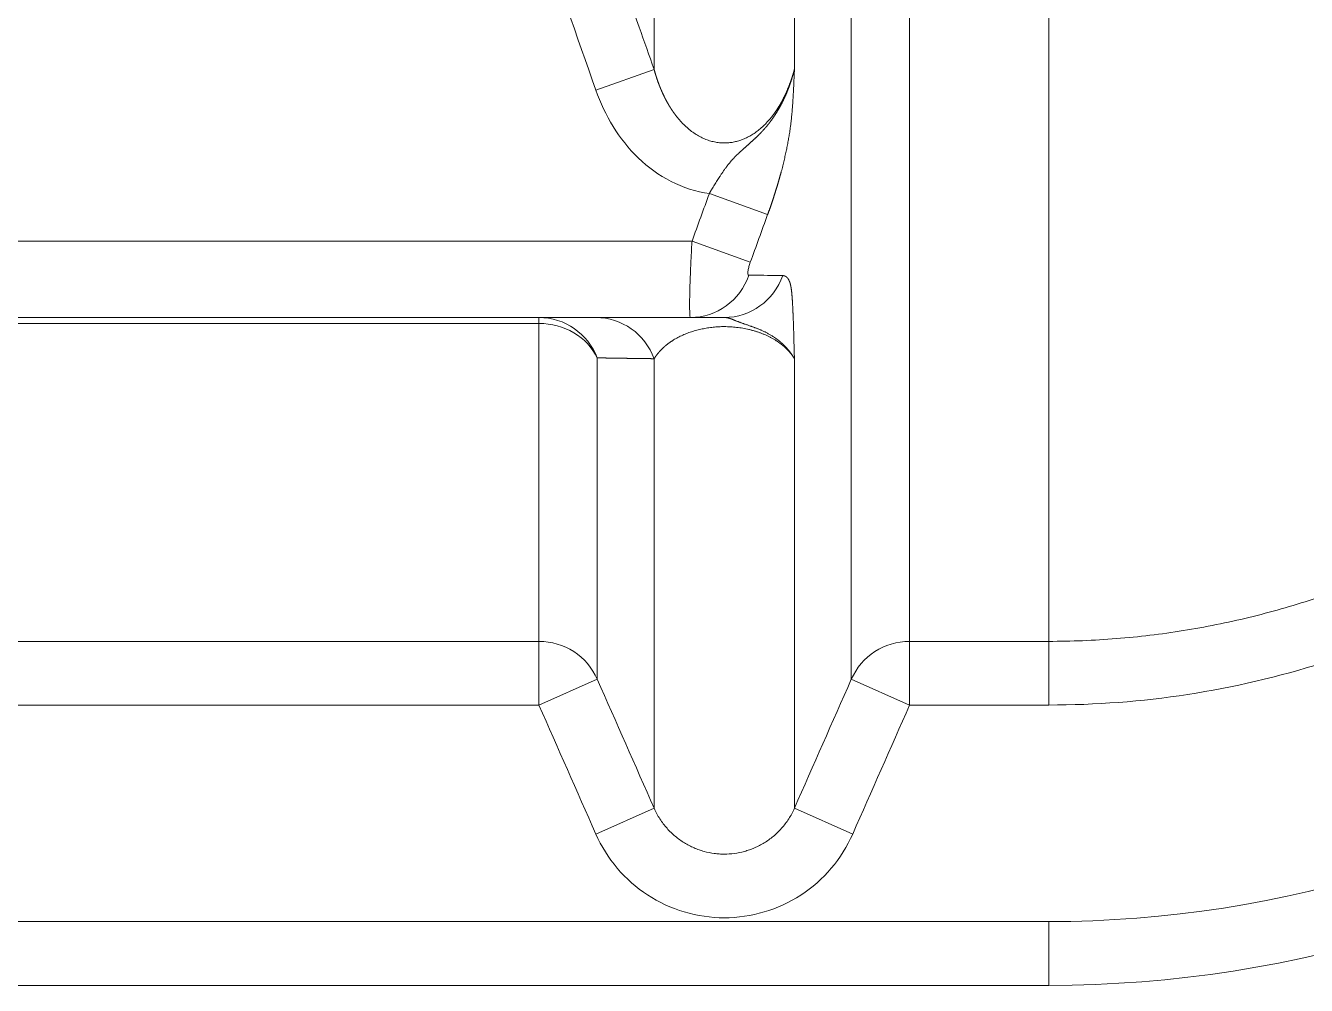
# Model space of a CAD drawing. Header units: millimetres. Extents: x 4664 to 8864, y -38 to 2932.
# Drawn here: x 7982.25 to 8008.49, y 2135.55 to 2155.21 of the extents above; entities that cross this region are included whole.
import ezdxf

# ---------------------------------------------------------------- set-up
doc = ezdxf.new("R2010")
doc.units = ezdxf.units.MM

msp = doc.modelspace()

# ---------------------------------------------------------------- linework, layer by layer
at = {"lineweight": 5}
for p, q in [((7995.13, 2209.713), (7995.13, 2154.304)), ((7998.004, 2206.399), (7998.004, 2154.304)), ((8000.363, 2141.289), (8000.363, 2203.483)), ((8003.213, 2141.289), (8003.213, 2203.483)), ((7999.169, 2141.816), (7999.169, 2202.585)), ((7993.936, 2153.884), (7995.13, 2154.304)), ((7996.261, 2151.767), (7997.455, 2151.333)), ((7995.906, 2150.793), (7848.039, 2150.793)), ((7995.906, 2150.793), (7997.1, 2150.357)), ((7848.07, 2149.226), (7995.875, 2149.226)), ((7992.771, 2149.106), (7981.715, 2149.106)), ((7992.771, 2141.289), (7992.771, 2149.226)), ((7993.965, 2148.399), (7993.965, 2141.816)), ((7995.13, 2148.383), (7995.13, 2139.174)), ((7998.004, 2148.383), (7998.004, 2139.174)), ((7981.715, 2142.593), (7992.771, 2142.593)), ((8000.363, 2142.593), (8003.213, 2142.593)), ((7992.771, 2141.289), (7993.965, 2141.816)), ((8000.363, 2141.289), (7999.169, 2141.816)), ((7992.771, 2141.289), (7981.715, 2141.289)), ((8003.213, 2141.289), (8000.363, 2141.289)), ((7993.936, 2138.647), (7995.13, 2139.174)), ((7999.198, 2138.647), (7998.004, 2139.174)), ((7840.732, 2136.852), (8003.213, 2136.852)), ((8003.213, 2136.852), (8003.213, 2135.546)), ((8003.213, 2135.546), (7840.732, 2135.546))]:
    msp.add_line(p, q, dxfattribs=at)
for radius in [23.071, 24.377]:
    msp.add_arc((8003.213, 2159.924), radius, 270, 339.9684, dxfattribs=at)
for centre, major_axis, ratio, start_param, end_param in [((7995.875, 2150.532), (0, -1.306), 0.971, 0, 1.228846), ((7996.569, 2150.532), (0, -1.306), 0.973612, 0, 1.221386), ((7992.771, 2147.92), (0, 1.306), 0.98331, 5.087935, 6.283185), ((7992.771, 2147.92), (-1.306, 0), 0.907984, 3.557424, 4.712389), ((7993.936, 2147.92), (0, 1.306), 0.978111, 5.074213, 6.283185), ((7992.771, 2141.289), (-1.306, 0), 0.998861, 3.557424, 4.712389), ((8000.363, 2141.289), (-1.306, 0), 0.998861, 4.712389, 5.867354)]:
    msp.add_ellipse(centre, major_axis=major_axis, ratio=ratio, start_param=start_param, end_param=end_param, dxfattribs=at)
for points, knots in [([(7993.965, 2157.639), (7994.25, 2156.816), (7994.536, 2155.994), (7994.926, 2154.883), (7995.028, 2154.594), (7995.13, 2154.304)], [0, 0, 0, 0, 0.739335, 0.739335, 1, 1, 1, 1]), ([(7995.13, 2154.304), (7995.131, 2154.301), (7995.133, 2154.296), (7995.135, 2154.287), (7995.138, 2154.279), (7995.14, 2154.27), (7995.142, 2154.262), (7995.145, 2154.253), (7995.147, 2154.245), (7995.15, 2154.236), (7995.152, 2154.228), (7995.155, 2154.22), (7995.157, 2154.211), (7995.16, 2154.203), (7995.162, 2154.195), (7995.165, 2154.186), (7995.167, 2154.178), (7995.17, 2154.17), (7995.172, 2154.162), (7995.175, 2154.154), (7995.178, 2154.146), (7995.18, 2154.137), (7995.183, 2154.129), (7995.186, 2154.121), (7995.188, 2154.113), (7995.191, 2154.105), (7995.194, 2154.097), (7995.197, 2154.089), (7995.199, 2154.081), (7995.202, 2154.073), (7995.205, 2154.066), (7995.208, 2154.058), (7995.21, 2154.05), (7995.213, 2154.042), (7995.216, 2154.034), (7995.219, 2154.027), (7995.222, 2154.019), (7995.225, 2154.011), (7995.228, 2154.003), (7995.231, 2153.996), (7995.233, 2153.988), (7995.236, 2153.981), (7995.239, 2153.973), (7995.242, 2153.965), (7995.245, 2153.958), (7995.248, 2153.95), (7995.251, 2153.943), (7995.254, 2153.936), (7995.257, 2153.928), (7995.26, 2153.921), (7995.263, 2153.913), (7995.266, 2153.906), (7995.27, 2153.899), (7995.273, 2153.891), (7995.276, 2153.884), (7995.279, 2153.877), (7995.282, 2153.87), (7995.285, 2153.862), (7995.288, 2153.855), (7995.291, 2153.848), (7995.295, 2153.841), (7995.298, 2153.834), (7995.301, 2153.827), (7995.304, 2153.82), (7995.307, 2153.813), (7995.311, 2153.806), (7995.314, 2153.799), (7995.317, 2153.792), (7995.32, 2153.785), (7995.324, 2153.778), (7995.327, 2153.771), (7995.33, 2153.765), (7995.334, 2153.758), (7995.337, 2153.751), (7995.34, 2153.744), (7995.344, 2153.738), (7995.347, 2153.731), (7995.35, 2153.724), (7995.354, 2153.718), (7995.357, 2153.711), (7995.36, 2153.704), (7995.364, 2153.698), (7995.367, 2153.691), (7995.371, 2153.685), (7995.374, 2153.678), (7995.378, 2153.672), (7995.381, 2153.665), (7995.385, 2153.659), (7995.388, 2153.653), (7995.391, 2153.646), (7995.395, 2153.64), (7995.398, 2153.634), (7995.402, 2153.627), (7995.406, 2153.621), (7995.409, 2153.615), (7995.413, 2153.609), (7995.416, 2153.603), (7995.42, 2153.596), (7995.423, 2153.59), (7995.427, 2153.584), (7995.43, 2153.578), (7995.434, 2153.572), (7995.438, 2153.566), (7995.441, 2153.56), (7995.445, 2153.554), (7995.448, 2153.548), (7995.452, 2153.542), (7995.456, 2153.536), (7995.459, 2153.531), (7995.463, 2153.525), (7995.467, 2153.519), (7995.47, 2153.513), (7995.474, 2153.507), (7995.478, 2153.502), (7995.481, 2153.496), (7995.485, 2153.49), (7995.489, 2153.485), (7995.493, 2153.479), (7995.496, 2153.474), (7995.5, 2153.468), (7995.504, 2153.462), (7995.507, 2153.457), (7995.511, 2153.451), (7995.515, 2153.446), (7995.519, 2153.441), (7995.522, 2153.435), (7995.526, 2153.43), (7995.53, 2153.424), (7995.534, 2153.419), (7995.538, 2153.414), (7995.541, 2153.409), (7995.545, 2153.403), (7995.549, 2153.398), (7995.553, 2153.393), (7995.557, 2153.388), (7995.561, 2153.383), (7995.564, 2153.377), (7995.568, 2153.372), (7995.572, 2153.367), (7995.576, 2153.362), (7995.58, 2153.357), (7995.584, 2153.352), (7995.588, 2153.347), (7995.591, 2153.342), (7995.595, 2153.338), (7995.599, 2153.333), (7995.603, 2153.328), (7995.633, 2153.291), (7995.69, 2153.225), (7995.78, 2153.136), (7995.872, 2153.057), (7995.967, 2152.989), (7996.064, 2152.931), (7996.163, 2152.884), (7996.264, 2152.847), (7996.364, 2152.821), (7996.466, 2152.805), (7996.564, 2152.8), (7996.659, 2152.804), (7996.751, 2152.817), (7996.842, 2152.839), (7996.933, 2152.869), (7997.023, 2152.908), (7997.112, 2152.956), (7997.2, 2153.012), (7997.285, 2153.076), (7997.369, 2153.15), (7997.45, 2153.231), (7997.503, 2153.293), (7997.533, 2153.33), (7997.541, 2153.34), (7997.548, 2153.35), (7997.556, 2153.359), (7997.563, 2153.369), (7997.571, 2153.379), (7997.578, 2153.389), (7997.586, 2153.399), (7997.593, 2153.409), (7997.601, 2153.42), (7997.608, 2153.43), (7997.615, 2153.441), (7997.623, 2153.451), (7997.63, 2153.462), (7997.637, 2153.473), (7997.645, 2153.484), (7997.652, 2153.495), (7997.659, 2153.506), (7997.666, 2153.517), (7997.673, 2153.528), (7997.68, 2153.54), (7997.687, 2153.551), (7997.695, 2153.563), (7997.702, 2153.575), (7997.709, 2153.587), (7997.716, 2153.599), (7997.722, 2153.611), (7997.729, 2153.623), (7997.736, 2153.635), (7997.743, 2153.647), (7997.75, 2153.66), (7997.757, 2153.672), (7997.763, 2153.685), (7997.77, 2153.698), (7997.777, 2153.71), (7997.783, 2153.723), (7997.79, 2153.736), (7997.796, 2153.749), (7997.803, 2153.763), (7997.809, 2153.776), (7997.816, 2153.789), (7997.822, 2153.803), (7997.828, 2153.817), (7997.835, 2153.83), (7997.841, 2153.844), (7997.847, 2153.858), (7997.853, 2153.872), (7997.859, 2153.886), (7997.865, 2153.9), (7997.871, 2153.915), (7997.877, 2153.929), (7997.883, 2153.944), (7997.889, 2153.958), (7997.895, 2153.973), (7997.9, 2153.988), (7997.906, 2154.003), (7997.912, 2154.018), (7997.917, 2154.033), (7997.923, 2154.048), (7997.928, 2154.063), (7997.934, 2154.079), (7997.939, 2154.094), (7997.944, 2154.11), (7997.95, 2154.125), (7997.955, 2154.141), (7997.96, 2154.157), (7997.965, 2154.173), (7997.97, 2154.189), (7997.975, 2154.205), (7997.98, 2154.222), (7997.985, 2154.238), (7997.99, 2154.254), (7997.994, 2154.271), (7997.999, 2154.288), (7998.002, 2154.299), (7998.004, 2154.304)], [0, 0, 0, 0, 0.002031, 0.004058, 0.006081, 0.008099, 0.010112, 0.012121, 0.014125, 0.016125, 0.01812, 0.02011, 0.022096, 0.024078, 0.026055, 0.028027, 0.029995, 0.031959, 0.033918, 0.035872, 0.037822, 0.039767, 0.041708, 0.043644, 0.045576, 0.047503, 0.049426, 0.051344, 0.053258, 0.055167, 0.057072, 0.058972, 0.060868, 0.062759, 0.064645, 0.066528, 0.068405, 0.070278, 0.072147, 0.074011, 0.075871, 0.077726, 0.079577, 0.081423, 0.083265, 0.085102, 0.086935, 0.088763, 0.090587, 0.092406, 0.094221, 0.096032, 0.097838, 0.099639, 0.101436, 0.103229, 0.105017, 0.106801, 0.10858, 0.110355, 0.112125, 0.113891, 0.115653, 0.11741, 0.119162, 0.12091, 0.122654, 0.124393, 0.126128, 0.127859, 0.129585, 0.131306, 0.133023, 0.134736, 0.136444, 0.138148, 0.139848, 0.141543, 0.143234, 0.14492, 0.146602, 0.14828, 0.149953, 0.151622, 0.153286, 0.154946, 0.156602, 0.158253, 0.1599, 0.161543, 0.163181, 0.164815, 0.166444, 0.168069, 0.16969, 0.171306, 0.172919, 0.174526, 0.17613, 0.177729, 0.179324, 0.180914, 0.1825, 0.184082, 0.18566, 0.187233, 0.188802, 0.190366, 0.191927, 0.193483, 0.195035, 0.196582, 0.198125, 0.199664, 0.201199, 0.202729, 0.204255, 0.205777, 0.207295, 0.208808, 0.210317, 0.211822, 0.213323, 0.214819, 0.216311, 0.217799, 0.219283, 0.220763, 0.222238, 0.223709, 0.225176, 0.226639, 0.228097, 0.229552, 0.231002, 0.232448, 0.23389, 0.235328, 0.236761, 0.238191, 0.239616, 0.241037, 0.242454, 0.243867, 0.245276, 0.246681, 0.248081, 0.249478, 0.27888, 0.307059, 0.334092, 0.360063, 0.385072, 0.409228, 0.432657, 0.455495, 0.477889, 0.499996, 0.520039, 0.540307, 0.560919, 0.581985, 0.603612, 0.625896, 0.648924, 0.672776, 0.697522, 0.723225, 0.74994, 0.752666, 0.755408, 0.758166, 0.760939, 0.763728, 0.766533, 0.769354, 0.772191, 0.775043, 0.777912, 0.780797, 0.783698, 0.786614, 0.789547, 0.792496, 0.795462, 0.798443, 0.801441, 0.804455, 0.807486, 0.810532, 0.813596, 0.816675, 0.819771, 0.822884, 0.826013, 0.829158, 0.83232, 0.835499, 0.838694, 0.841906, 0.845135, 0.84838, 0.851642, 0.854921, 0.858216, 0.861528, 0.864857, 0.868203, 0.871566, 0.874945, 0.878342, 0.881755, 0.885185, 0.888633, 0.892097, 0.895578, 0.899076, 0.902591, 0.906123, 0.909672, 0.913238, 0.916822, 0.920422, 0.924039, 0.927674, 0.931326, 0.934994, 0.93868, 0.942384, 0.946104, 0.949842, 0.953596, 0.957368, 0.961158, 0.964964, 0.968788, 0.972629, 0.976487, 0.980363, 0.984255, 0.988166, 0.992093, 0.996038, 1, 1, 1, 1]), ([(7996.261, 2151.768), (7996.261, 2151.768), (7996.261, 2151.768), (7996.261, 2151.768), (7996.261, 2151.768), (7996.261, 2151.768), (7996.261, 2151.769), (7996.262, 2151.769), (7996.262, 2151.769), (7996.262, 2151.77), (7996.262, 2151.77), (7996.263, 2151.771), (7996.263, 2151.771), (7996.264, 2151.772), (7996.264, 2151.773), (7996.265, 2151.774), (7996.265, 2151.775), (7996.266, 2151.775), (7996.266, 2151.776), (7996.267, 2151.777), (7996.268, 2151.779), (7996.268, 2151.78), (7996.269, 2151.781), (7996.27, 2151.782), (7996.271, 2151.784), (7996.271, 2151.785), (7996.272, 2151.786), (7996.273, 2151.788), (7996.275, 2151.791), (7996.279, 2151.797), (7996.283, 2151.804), (7996.291, 2151.816), (7996.301, 2151.833), (7996.319, 2151.863), (7996.341, 2151.899), (7996.368, 2151.943), (7996.394, 2151.987), (7996.421, 2152.03), (7996.448, 2152.072), (7996.47, 2152.107), (7996.489, 2152.136), (7996.505, 2152.16), (7996.52, 2152.183), (7996.536, 2152.205), (7996.551, 2152.228), (7996.566, 2152.249), (7996.581, 2152.27), (7996.596, 2152.291), (7996.611, 2152.311), (7996.626, 2152.331), (7996.641, 2152.351), (7996.656, 2152.369), (7996.671, 2152.388), (7996.686, 2152.406), (7996.698, 2152.421), (7996.708, 2152.433), (7996.716, 2152.441), (7996.723, 2152.45), (7996.731, 2152.459), (7996.739, 2152.467), (7996.746, 2152.476), (7996.754, 2152.484), (7996.762, 2152.492), (7996.77, 2152.501), (7996.778, 2152.509), (7996.786, 2152.517), (7996.794, 2152.526), (7996.802, 2152.534), (7996.811, 2152.542), (7996.819, 2152.55), (7996.827, 2152.558), (7996.836, 2152.566), (7996.844, 2152.574), (7996.853, 2152.583), (7996.861, 2152.591), (7996.87, 2152.599), (7996.878, 2152.607), (7996.887, 2152.615), (7996.896, 2152.623), (7996.905, 2152.631), (7996.914, 2152.639), (7996.923, 2152.647), (7996.932, 2152.655), (7996.941, 2152.663), (7996.95, 2152.671), (7996.959, 2152.679), (7996.968, 2152.687), (7996.977, 2152.696), (7996.987, 2152.704), (7996.996, 2152.712), (7997.005, 2152.72), (7997.015, 2152.729), (7997.024, 2152.737), (7997.034, 2152.745), (7997.043, 2152.754), (7997.053, 2152.762), (7997.063, 2152.771), (7997.072, 2152.78), (7997.082, 2152.788), (7997.092, 2152.797), (7997.102, 2152.806), (7997.111, 2152.815), (7997.121, 2152.824), (7997.131, 2152.833), (7997.141, 2152.842), (7997.151, 2152.851), (7997.161, 2152.86), (7997.172, 2152.87), (7997.182, 2152.879), (7997.192, 2152.889), (7997.202, 2152.899), (7997.213, 2152.909), (7997.223, 2152.918), (7997.233, 2152.928), (7997.244, 2152.939), (7997.252, 2152.947), (7997.259, 2152.953), (7997.263, 2152.958), (7997.268, 2152.962), (7997.273, 2152.967), (7997.277, 2152.972), (7997.282, 2152.977), (7997.287, 2152.981), (7997.292, 2152.986), (7997.297, 2152.991), (7997.302, 2152.996), (7997.307, 2153.001), (7997.312, 2153.007), (7997.317, 2153.012), (7997.322, 2153.017), (7997.327, 2153.022), (7997.332, 2153.028), (7997.337, 2153.033), (7997.343, 2153.039), (7997.348, 2153.045), (7997.353, 2153.05), (7997.358, 2153.056), (7997.364, 2153.062), (7997.369, 2153.068), (7997.375, 2153.074), (7997.38, 2153.08), (7997.386, 2153.086), (7997.391, 2153.092), (7997.397, 2153.099), (7997.402, 2153.105), (7997.408, 2153.111), (7997.414, 2153.118), (7997.419, 2153.125), (7997.425, 2153.131), (7997.431, 2153.138), (7997.437, 2153.145), (7997.442, 2153.152), (7997.448, 2153.159), (7997.454, 2153.166), (7997.46, 2153.173), (7997.466, 2153.181), (7997.472, 2153.188), (7997.478, 2153.196), (7997.484, 2153.203), (7997.49, 2153.211), (7997.496, 2153.219), (7997.502, 2153.226), (7997.508, 2153.234), (7997.514, 2153.243), (7997.52, 2153.251), (7997.526, 2153.259), (7997.532, 2153.267), (7997.538, 2153.276), (7997.544, 2153.284), (7997.55, 2153.293), (7997.557, 2153.302), (7997.563, 2153.311), (7997.569, 2153.32), (7997.575, 2153.329), (7997.582, 2153.338), (7997.588, 2153.347), (7997.594, 2153.356), (7997.6, 2153.366), (7997.607, 2153.375), (7997.613, 2153.385), (7997.619, 2153.395), (7997.625, 2153.405), (7997.632, 2153.415), (7997.638, 2153.425), (7997.644, 2153.435), (7997.65, 2153.445), (7997.657, 2153.456), (7997.663, 2153.466), (7997.669, 2153.477), (7997.675, 2153.487), (7997.682, 2153.498), (7997.688, 2153.509), (7997.694, 2153.52), (7997.7, 2153.531), (7997.707, 2153.542), (7997.713, 2153.554), (7997.719, 2153.565), (7997.725, 2153.577), (7997.731, 2153.588), (7997.737, 2153.6), (7997.744, 2153.612), (7997.75, 2153.624), (7997.756, 2153.636), (7997.762, 2153.648), (7997.768, 2153.66), (7997.774, 2153.673), (7997.78, 2153.685), (7997.786, 2153.698), (7997.792, 2153.711), (7997.798, 2153.724), (7997.804, 2153.737), (7997.81, 2153.75), (7997.816, 2153.763), (7997.822, 2153.777), (7997.828, 2153.79), (7997.834, 2153.804), (7997.84, 2153.817), (7997.845, 2153.831), (7997.851, 2153.845), (7997.857, 2153.859), (7997.863, 2153.874), (7997.868, 2153.888), (7997.874, 2153.903), (7997.88, 2153.917), (7997.885, 2153.932), (7997.891, 2153.947), (7997.897, 2153.962), (7997.902, 2153.977), (7997.908, 2153.992), (7997.913, 2154.008), (7997.918, 2154.023), (7997.924, 2154.039), (7997.929, 2154.054), (7997.934, 2154.07), (7997.94, 2154.086), (7997.945, 2154.102), (7997.95, 2154.118), (7997.955, 2154.135), (7997.96, 2154.151), (7997.965, 2154.168), (7997.97, 2154.184), (7997.975, 2154.201), (7997.98, 2154.218), (7997.985, 2154.235), (7997.99, 2154.252), (7997.994, 2154.269), (7997.999, 2154.287), (7998.002, 2154.298), (7998.004, 2154.304)], [0, 0, 0, 0, 0.000011, 0.000044, 0.000097, 0.000172, 0.000267, 0.000384, 0.000522, 0.000681, 0.000861, 0.001062, 0.001284, 0.001528, 0.001792, 0.002078, 0.002385, 0.002713, 0.003062, 0.003432, 0.003824, 0.004236, 0.00467, 0.005125, 0.005601, 0.006098, 0.006616, 0.007156, 0.007717, 0.010313, 0.012921, 0.01554, 0.023374, 0.031156, 0.04692, 0.062312, 0.078488, 0.094254, 0.109602, 0.124524, 0.133533, 0.142436, 0.151235, 0.159928, 0.168516, 0.177, 0.18538, 0.193659, 0.201839, 0.209921, 0.217907, 0.225798, 0.233596, 0.241304, 0.248924, 0.252729, 0.256535, 0.260342, 0.26415, 0.26796, 0.271771, 0.275586, 0.279403, 0.283224, 0.287049, 0.290878, 0.294712, 0.298551, 0.302395, 0.306246, 0.310104, 0.313969, 0.317841, 0.321721, 0.32561, 0.329507, 0.333414, 0.337331, 0.341259, 0.345197, 0.349146, 0.353108, 0.357081, 0.361067, 0.365067, 0.36908, 0.373107, 0.377149, 0.381206, 0.385278, 0.389367, 0.393472, 0.397594, 0.401733, 0.40589, 0.410066, 0.41426, 0.418473, 0.422707, 0.42696, 0.431234, 0.43553, 0.439851, 0.4442, 0.448577, 0.45298, 0.457412, 0.461872, 0.466359, 0.470876, 0.475421, 0.479995, 0.484598, 0.48923, 0.493891, 0.498581, 0.500619, 0.502681, 0.504765, 0.506873, 0.509003, 0.511157, 0.513334, 0.515534, 0.517758, 0.520004, 0.522274, 0.524567, 0.526884, 0.529223, 0.531586, 0.533973, 0.536383, 0.538817, 0.541275, 0.543756, 0.546262, 0.548791, 0.551345, 0.553924, 0.556527, 0.559154, 0.561806, 0.564484, 0.567186, 0.569914, 0.572666, 0.575445, 0.578249, 0.581079, 0.583935, 0.586817, 0.589725, 0.59266, 0.595621, 0.59861, 0.601625, 0.604667, 0.607737, 0.610835, 0.61396, 0.617113, 0.620294, 0.623504, 0.626744, 0.630013, 0.633311, 0.636639, 0.639996, 0.643382, 0.646797, 0.650242, 0.653715, 0.657218, 0.660749, 0.664309, 0.667898, 0.671516, 0.675162, 0.678836, 0.682539, 0.686269, 0.690028, 0.693814, 0.697627, 0.701468, 0.705336, 0.709231, 0.713153, 0.717102, 0.721079, 0.725084, 0.729118, 0.733181, 0.737273, 0.741394, 0.745545, 0.749726, 0.753936, 0.758177, 0.762448, 0.766749, 0.771082, 0.775445, 0.77984, 0.784266, 0.788724, 0.793214, 0.797736, 0.802291, 0.806878, 0.811498, 0.816152, 0.820839, 0.82556, 0.830314, 0.835102, 0.839924, 0.844779, 0.849668, 0.85459, 0.859546, 0.864536, 0.869559, 0.874616, 0.879707, 0.88483, 0.889988, 0.895178, 0.900402, 0.905659, 0.91095, 0.916273, 0.921629, 0.927018, 0.93244, 0.937895, 0.943381, 0.948901, 0.954452, 0.960035, 0.96565, 0.971297, 0.976976, 0.982685, 0.988426, 0.994198, 1, 1, 1, 1]), ([(7998.004, 2154.304), (7998.003, 2154.291), (7998.002, 2154.264), (7998, 2154.225), (7997.999, 2154.187), (7997.997, 2154.151), (7997.996, 2154.118), (7997.994, 2154.085), (7997.993, 2154.055), (7997.992, 2154.026), (7997.99, 2153.985), (7997.987, 2153.933), (7997.984, 2153.869), (7997.981, 2153.807), (7997.977, 2153.747), (7997.974, 2153.696), (7997.971, 2153.653), (7997.969, 2153.618), (7997.967, 2153.584), (7997.964, 2153.551), (7997.962, 2153.518), (7997.959, 2153.487), (7997.957, 2153.456), (7997.954, 2153.426), (7997.952, 2153.397), (7997.949, 2153.365), (7997.945, 2153.329), (7997.941, 2153.29), (7997.937, 2153.251), (7997.932, 2153.212), (7997.927, 2153.173), (7997.922, 2153.135), (7997.917, 2153.097), (7997.912, 2153.059), (7997.906, 2153.017), (7997.898, 2152.97), (7997.89, 2152.919), (7997.881, 2152.868), (7997.871, 2152.816), (7997.861, 2152.764), (7997.851, 2152.711), (7997.84, 2152.658), (7997.829, 2152.604), (7997.817, 2152.55), (7997.804, 2152.496), (7997.791, 2152.441), (7997.778, 2152.386), (7997.764, 2152.33), (7997.75, 2152.274), (7997.739, 2152.232), (7997.731, 2152.204), (7997.728, 2152.191), (7997.724, 2152.178), (7997.72, 2152.165), (7997.717, 2152.151), (7997.713, 2152.138), (7997.71, 2152.125), (7997.706, 2152.112), (7997.702, 2152.098), (7997.698, 2152.085), (7997.695, 2152.072), (7997.691, 2152.059), (7997.687, 2152.045), (7997.683, 2152.032), (7997.679, 2152.019), (7997.676, 2152.006), (7997.672, 2151.992), (7997.668, 2151.979), (7997.664, 2151.966), (7997.66, 2151.952), (7997.656, 2151.939), (7997.652, 2151.926), (7997.648, 2151.912), (7997.644, 2151.899), (7997.64, 2151.886), (7997.636, 2151.872), (7997.632, 2151.859), (7997.628, 2151.846), (7997.624, 2151.832), (7997.619, 2151.819), (7997.615, 2151.806), (7997.611, 2151.792), (7997.607, 2151.779), (7997.603, 2151.765), (7997.598, 2151.752), (7997.594, 2151.739), (7997.59, 2151.725), (7997.585, 2151.712), (7997.581, 2151.698), (7997.577, 2151.685), (7997.572, 2151.672), (7997.568, 2151.658), (7997.563, 2151.645), (7997.559, 2151.631), (7997.555, 2151.618), (7997.55, 2151.604), (7997.546, 2151.591), (7997.541, 2151.577), (7997.536, 2151.564), (7997.532, 2151.55), (7997.527, 2151.537), (7997.523, 2151.523), (7997.518, 2151.51), (7997.513, 2151.496), (7997.509, 2151.483), (7997.504, 2151.469), (7997.499, 2151.455), (7997.494, 2151.442), (7997.49, 2151.428), (7997.485, 2151.415), (7997.48, 2151.401), (7997.475, 2151.388), (7997.47, 2151.374), (7997.465, 2151.36), (7997.46, 2151.347), (7997.457, 2151.338), (7997.455, 2151.333)], [0, 0, 0, 0, 0.016702, 0.032691, 0.047967, 0.062529, 0.076379, 0.089516, 0.101939, 0.113649, 0.124645, 0.151484, 0.177355, 0.20226, 0.2262, 0.249175, 0.263478, 0.277366, 0.290841, 0.303903, 0.316552, 0.328788, 0.340611, 0.352024, 0.363025, 0.373616, 0.388469, 0.403073, 0.41743, 0.431543, 0.445415, 0.459049, 0.472447, 0.485613, 0.498551, 0.515713, 0.532773, 0.549739, 0.566621, 0.583427, 0.600166, 0.616846, 0.633477, 0.650068, 0.666627, 0.683165, 0.69969, 0.716211, 0.732738, 0.74928, 0.753118, 0.756953, 0.760784, 0.764612, 0.768437, 0.772258, 0.776077, 0.779892, 0.783705, 0.787515, 0.791322, 0.795127, 0.798929, 0.802729, 0.806527, 0.810323, 0.814117, 0.817909, 0.821699, 0.825488, 0.829275, 0.833061, 0.836846, 0.840629, 0.844412, 0.848193, 0.851974, 0.855754, 0.859533, 0.863312, 0.867091, 0.870869, 0.874647, 0.878425, 0.882204, 0.885982, 0.889761, 0.89354, 0.89732, 0.901101, 0.904882, 0.908664, 0.912447, 0.916232, 0.920017, 0.923804, 0.927592, 0.931382, 0.935174, 0.938968, 0.942763, 0.94656, 0.95036, 0.954162, 0.957966, 0.961772, 0.965582, 0.969394, 0.973208, 0.977026, 0.980847, 0.984671, 0.988498, 0.992328, 0.996162, 1, 1, 1, 1]), ([(8003.213, 2142.593), (8003.677, 2142.593), (8004.14, 2142.612), (8005.059, 2142.685), (8005.517, 2142.74), (8006.423, 2142.886), (8006.871, 2142.976), (8007.758, 2143.191), (8008.196, 2143.316), (8009.058, 2143.598), (8009.482, 2143.756), (8010.315, 2144.103), (8010.723, 2144.292), (8011.522, 2144.699), (8011.912, 2144.918), (8012.672, 2145.384), (8013.043, 2145.63), (8013.761, 2146.149), (8014.109, 2146.422), (8014.782, 2146.991), (8015.107, 2147.287), (8015.731, 2147.902), (8016.031, 2148.22), (8016.604, 2148.876), (8016.877, 2149.214), (8017.397, 2149.907), (8017.643, 2150.262), (8018.106, 2150.987), (8018.324, 2151.357), (8018.731, 2152.11), (8018.92, 2152.492), (8019.268, 2153.268), (8019.427, 2153.661), (8019.572, 2154.059)], [0, 0, 0, 0, 0.0625, 0.0625, 0.125, 0.125, 0.1875, 0.1875, 0.25, 0.25, 0.3125, 0.3125, 0.375, 0.375, 0.4375, 0.4375, 0.5, 0.5, 0.5625, 0.5625, 0.625, 0.625, 0.6875, 0.6875, 0.75, 0.75, 0.8125, 0.8125, 0.875, 0.875, 0.9375, 0.9375, 1, 1, 1, 1]), ([(7996.261, 2151.767), (7995.711, 2151.84), (7995.202, 2152.113), (7994.608, 2152.685), (7994.434, 2152.906), (7994.145, 2153.373), (7994.028, 2153.622), (7993.936, 2153.884)], [0, 0, 0, 0, 0.5, 0.5, 0.75, 0.75, 1, 1, 1, 1]), ([(8020.799, 2153.612), (8020.47, 2152.709), (8020.075, 2151.838), (8019.154, 2150.161), (8018.626, 2149.353), (8017.468, 2147.847), (8016.836, 2147.142), (8015.462, 2145.827), (8014.715, 2145.214), (8013.154, 2144.121), (8012.338, 2143.639), (8011.062, 2143.009), (8010.628, 2142.815), (8009.742, 2142.459), (8009.288, 2142.297), (8007.008, 2141.578), (8005.135, 2141.289), (8003.213, 2141.289)], [0, 0, 0, 0, 0.125, 0.125, 0.25, 0.25, 0.375, 0.375, 0.5, 0.5, 0.625, 0.625, 0.6875, 0.6875, 0.75, 0.75, 1, 1, 1, 1]), ([(7995.875, 2149.226), (7995.873, 2149.226), (7995.871, 2149.229), (7995.868, 2149.238), (7995.866, 2149.245), (7995.863, 2149.263), (7995.862, 2149.274), (7995.86, 2149.302), (7995.859, 2149.318), (7995.858, 2149.355), (7995.858, 2149.375), (7995.857, 2149.421), (7995.857, 2149.446), (7995.857, 2149.501), (7995.857, 2149.53), (7995.857, 2149.594), (7995.858, 2149.627), (7995.859, 2149.698), (7995.86, 2149.736), (7995.862, 2149.814), (7995.863, 2149.855), (7995.866, 2149.94), (7995.867, 2149.985), (7995.871, 2150.076), (7995.872, 2150.123), (7995.876, 2150.22), (7995.878, 2150.269), (7995.883, 2150.37), (7995.885, 2150.422), (7995.891, 2150.526), (7995.893, 2150.579), (7995.899, 2150.686), (7995.903, 2150.739), (7995.906, 2150.793)], [0, 0, 0, 0, 0.0625, 0.0625, 0.125, 0.125, 0.1875, 0.1875, 0.25, 0.25, 0.3125, 0.3125, 0.375, 0.375, 0.4375, 0.4375, 0.5, 0.5, 0.5625, 0.5625, 0.625, 0.625, 0.6875, 0.6875, 0.75, 0.75, 0.8125, 0.8125, 0.875, 0.875, 0.9375, 0.9375, 1, 1, 1, 1]), ([(7997.1, 2150.357), (7997.09, 2150.328), (7997.081, 2150.299), (7997.065, 2150.243), (7997.059, 2150.216), (7997.051, 2150.171), (7997.049, 2150.151), (7997.05, 2150.121), (7997.052, 2150.11), (7997.059, 2150.097), (7997.064, 2150.094), (7997.069, 2150.094)], [0, 0, 0, 0, 0.217759, 0.217759, 0.436972, 0.436972, 0.642727, 0.642727, 0.837259, 0.837259, 1, 1, 1, 1]), ([(7997.069, 2150.094), (7997.277, 2150.092), (7997.48, 2150.089), (7997.707, 2150.086), (7997.735, 2150.085), (7997.764, 2150.085)], [0, 0, 0, 0, 0.875371, 0.875371, 1, 1, 1, 1]), ([(7997.764, 2150.085), (7997.764, 2150.085), (7997.765, 2150.085), (7997.767, 2150.085), (7997.768, 2150.085), (7997.77, 2150.085), (7997.772, 2150.085), (7997.773, 2150.085), (7997.775, 2150.084), (7997.777, 2150.084), (7997.778, 2150.084), (7997.78, 2150.084), (7997.781, 2150.084), (7997.783, 2150.083), (7997.785, 2150.083), (7997.786, 2150.083), (7997.788, 2150.083), (7997.789, 2150.082), (7997.791, 2150.082), (7997.792, 2150.082), (7997.794, 2150.081), (7997.795, 2150.081), (7997.797, 2150.08), (7997.798, 2150.08), (7997.8, 2150.079), (7997.801, 2150.079), (7997.803, 2150.078), (7997.804, 2150.078), (7997.806, 2150.077), (7997.807, 2150.077), (7997.809, 2150.076), (7997.81, 2150.076), (7997.812, 2150.075), (7997.813, 2150.074), (7997.814, 2150.074), (7997.816, 2150.073), (7997.817, 2150.072), (7997.819, 2150.072), (7997.82, 2150.071), (7997.821, 2150.07), (7997.823, 2150.069), (7997.824, 2150.069), (7997.826, 2150.068), (7997.827, 2150.067), (7997.828, 2150.066), (7997.83, 2150.065), (7997.831, 2150.064), (7997.832, 2150.064), (7997.834, 2150.063), (7997.835, 2150.062), (7997.836, 2150.061), (7997.838, 2150.06), (7997.839, 2150.059), (7997.84, 2150.058), (7997.841, 2150.057), (7997.843, 2150.056), (7997.844, 2150.055), (7997.845, 2150.053), (7997.847, 2150.052), (7997.848, 2150.051), (7997.849, 2150.05), (7997.85, 2150.049), (7997.851, 2150.048), (7997.853, 2150.046), (7997.854, 2150.045), (7997.855, 2150.044), (7997.856, 2150.043), (7997.857, 2150.041), (7997.859, 2150.04), (7997.86, 2150.039), (7997.861, 2150.037), (7997.862, 2150.036), (7997.863, 2150.035), (7997.864, 2150.033), (7997.866, 2150.032), (7997.867, 2150.03), (7997.868, 2150.029), (7997.869, 2150.027), (7997.87, 2150.026), (7997.871, 2150.024), (7997.872, 2150.023), (7997.873, 2150.021), (7997.874, 2150.02), (7997.875, 2150.018), (7997.876, 2150.016), (7997.878, 2150.015), (7997.879, 2150.013), (7997.88, 2150.011), (7997.881, 2150.01), (7997.882, 2150.008), (7997.883, 2150.006), (7997.884, 2150.004), (7997.885, 2150.003), (7997.886, 2150.001), (7997.887, 2149.999), (7997.888, 2149.997), (7997.889, 2149.995), (7997.89, 2149.994), (7997.891, 2149.992), (7997.892, 2149.99), (7997.892, 2149.988), (7997.893, 2149.986), (7997.894, 2149.984), (7997.895, 2149.982), (7997.896, 2149.98), (7997.897, 2149.978), (7997.898, 2149.976), (7997.899, 2149.974), (7997.9, 2149.972), (7997.901, 2149.97), (7997.902, 2149.967), (7997.902, 2149.965), (7997.903, 2149.963), (7997.904, 2149.961), (7997.905, 2149.959), (7997.906, 2149.956), (7997.907, 2149.954), (7997.907, 2149.952), (7997.908, 2149.95), (7997.909, 2149.947), (7997.91, 2149.945), (7997.911, 2149.943), (7997.911, 2149.94), (7997.912, 2149.938), (7997.913, 2149.936), (7997.914, 2149.933), (7997.914, 2149.931), (7997.915, 2149.928), (7997.916, 2149.926), (7997.917, 2149.923), (7997.917, 2149.921), (7997.918, 2149.918), (7997.919, 2149.916), (7997.92, 2149.913), (7997.92, 2149.911), (7997.921, 2149.908), (7997.922, 2149.905), (7997.922, 2149.903), (7997.923, 2149.9), (7997.924, 2149.897), (7997.924, 2149.895), (7997.925, 2149.892), (7997.926, 2149.889), (7997.926, 2149.886), (7997.927, 2149.884), (7997.927, 2149.881), (7997.928, 2149.878), (7997.929, 2149.874), (7997.93, 2149.867), (7997.932, 2149.859), (7997.933, 2149.85), (7997.935, 2149.841), (7997.936, 2149.831), (7997.938, 2149.821), (7997.939, 2149.811), (7997.941, 2149.8), (7997.942, 2149.789), (7997.944, 2149.777), (7997.945, 2149.765), (7997.947, 2149.753), (7997.948, 2149.74), (7997.949, 2149.727), (7997.951, 2149.713), (7997.952, 2149.699), (7997.953, 2149.685), (7997.955, 2149.67), (7997.956, 2149.655), (7997.957, 2149.639), (7997.958, 2149.623), (7997.959, 2149.607), (7997.961, 2149.59), (7997.962, 2149.572), (7997.963, 2149.555), (7997.964, 2149.537), (7997.965, 2149.518), (7997.966, 2149.499), (7997.967, 2149.48), (7997.968, 2149.461), (7997.969, 2149.441), (7997.97, 2149.42), (7997.971, 2149.4), (7997.972, 2149.379), (7997.973, 2149.358), (7997.974, 2149.336), (7997.975, 2149.314), (7997.976, 2149.29), (7997.977, 2149.267), (7997.978, 2149.242), (7997.979, 2149.217), (7997.98, 2149.191), (7997.981, 2149.165), (7997.982, 2149.138), (7997.983, 2149.11), (7997.984, 2149.082), (7997.985, 2149.053), (7997.986, 2149.023), (7997.987, 2148.993), (7997.988, 2148.962), (7997.989, 2148.93), (7997.99, 2148.898), (7997.991, 2148.865), (7997.992, 2148.831), (7997.992, 2148.797), (7997.993, 2148.763), (7997.994, 2148.727), (7997.995, 2148.691), (7997.996, 2148.655), (7997.997, 2148.618), (7997.998, 2148.58), (7997.999, 2148.542), (7998, 2148.503), (7998.001, 2148.463), (7998.003, 2148.423), (7998.003, 2148.396), (7998.004, 2148.383)], [0, 0, 0, 0, 0.001676, 0.003352, 0.005027, 0.006702, 0.008378, 0.010053, 0.011728, 0.013403, 0.015077, 0.016752, 0.018427, 0.020102, 0.021776, 0.023451, 0.025125, 0.0268, 0.028475, 0.030149, 0.031824, 0.033499, 0.035174, 0.036849, 0.038524, 0.0402, 0.041875, 0.043551, 0.045226, 0.046902, 0.048579, 0.050255, 0.051932, 0.053609, 0.055286, 0.056963, 0.058641, 0.060319, 0.061997, 0.063676, 0.065355, 0.067034, 0.068714, 0.070394, 0.072075, 0.073755, 0.075437, 0.077119, 0.078801, 0.080484, 0.082167, 0.083851, 0.085535, 0.08722, 0.088905, 0.090591, 0.092277, 0.093965, 0.095652, 0.09734, 0.099029, 0.100719, 0.102409, 0.1041, 0.105791, 0.107484, 0.109177, 0.11087, 0.112565, 0.11426, 0.115956, 0.117653, 0.11935, 0.121048, 0.122747, 0.124447, 0.126148, 0.12785, 0.129553, 0.131256, 0.13296, 0.134666, 0.136372, 0.138079, 0.139787, 0.141496, 0.143206, 0.144917, 0.14663, 0.148343, 0.150057, 0.151772, 0.153488, 0.155206, 0.156924, 0.158644, 0.160364, 0.162086, 0.163809, 0.165533, 0.167259, 0.168985, 0.170713, 0.172442, 0.174172, 0.175903, 0.177636, 0.17937, 0.181105, 0.182841, 0.184579, 0.186318, 0.188058, 0.1898, 0.191543, 0.193288, 0.195034, 0.196781, 0.198529, 0.20028, 0.202031, 0.203784, 0.205538, 0.207294, 0.209052, 0.21081, 0.212571, 0.214333, 0.216096, 0.217861, 0.219628, 0.221396, 0.223165, 0.224937, 0.22671, 0.228484, 0.23026, 0.232038, 0.233817, 0.235599, 0.237381, 0.239166, 0.240952, 0.24274, 0.244529, 0.246321, 0.248114, 0.249909, 0.254842, 0.259939, 0.265199, 0.270624, 0.276213, 0.281967, 0.287885, 0.293969, 0.300218, 0.306632, 0.313212, 0.319957, 0.326868, 0.333946, 0.341189, 0.348598, 0.356174, 0.363916, 0.371824, 0.379899, 0.38814, 0.396548, 0.405123, 0.413864, 0.422773, 0.431848, 0.44109, 0.450499, 0.460074, 0.469817, 0.479728, 0.489805, 0.500049, 0.510106, 0.520482, 0.531176, 0.542189, 0.55352, 0.565169, 0.577136, 0.589422, 0.602027, 0.614949, 0.62819, 0.641749, 0.655627, 0.669823, 0.684337, 0.699169, 0.71432, 0.729788, 0.745575, 0.761681, 0.778104, 0.794846, 0.811906, 0.829284, 0.84698, 0.864994, 0.883327, 0.901977, 0.920946, 0.940232, 0.959837, 0.979759, 1, 1, 1, 1]), ([(7998.004, 2148.383), (7998.003, 2148.384), (7998.001, 2148.386), (7997.999, 2148.39), (7997.997, 2148.394), (7997.994, 2148.397), (7997.992, 2148.401), (7997.989, 2148.405), (7997.987, 2148.408), (7997.985, 2148.412), (7997.982, 2148.416), (7997.98, 2148.419), (7997.977, 2148.423), (7997.975, 2148.427), (7997.972, 2148.43), (7997.97, 2148.434), (7997.967, 2148.437), (7997.965, 2148.441), (7997.962, 2148.445), (7997.96, 2148.448), (7997.957, 2148.452), (7997.954, 2148.455), (7997.952, 2148.459), (7997.949, 2148.462), (7997.946, 2148.466), (7997.944, 2148.469), (7997.941, 2148.473), (7997.938, 2148.476), (7997.936, 2148.48), (7997.933, 2148.483), (7997.93, 2148.486), (7997.927, 2148.49), (7997.925, 2148.493), (7997.922, 2148.497), (7997.919, 2148.5), (7997.916, 2148.503), (7997.913, 2148.507), (7997.91, 2148.51), (7997.908, 2148.514), (7997.905, 2148.517), (7997.902, 2148.52), (7997.899, 2148.524), (7997.896, 2148.527), (7997.893, 2148.53), (7997.89, 2148.533), (7997.887, 2148.537), (7997.884, 2148.54), (7997.881, 2148.543), (7997.878, 2148.546), (7997.875, 2148.55), (7997.872, 2148.553), (7997.869, 2148.556), (7997.866, 2148.559), (7997.863, 2148.563), (7997.86, 2148.566), (7997.857, 2148.569), (7997.854, 2148.572), (7997.85, 2148.575), (7997.847, 2148.578), (7997.844, 2148.581), (7997.841, 2148.585), (7997.838, 2148.588), (7997.835, 2148.591), (7997.831, 2148.594), (7997.828, 2148.597), (7997.825, 2148.6), (7997.822, 2148.603), (7997.819, 2148.606), (7997.815, 2148.609), (7997.812, 2148.612), (7997.809, 2148.615), (7997.805, 2148.618), (7997.802, 2148.621), (7997.799, 2148.624), (7997.795, 2148.627), (7997.792, 2148.63), (7997.789, 2148.633), (7997.785, 2148.636), (7997.782, 2148.639), (7997.779, 2148.642), (7997.775, 2148.645), (7997.772, 2148.648), (7997.768, 2148.651), (7997.765, 2148.653), (7997.761, 2148.656), (7997.758, 2148.659), (7997.755, 2148.662), (7997.751, 2148.665), (7997.748, 2148.668), (7997.744, 2148.67), (7997.741, 2148.673), (7997.737, 2148.676), (7997.733, 2148.679), (7997.73, 2148.681), (7997.726, 2148.684), (7997.723, 2148.687), (7997.719, 2148.69), (7997.716, 2148.692), (7997.712, 2148.695), (7997.708, 2148.698), (7997.705, 2148.7), (7997.701, 2148.703), (7997.698, 2148.706), (7997.694, 2148.708), (7997.69, 2148.711), (7997.687, 2148.714), (7997.683, 2148.716), (7997.679, 2148.719), (7997.676, 2148.722), (7997.672, 2148.724), (7997.668, 2148.727), (7997.665, 2148.729), (7997.661, 2148.732), (7997.657, 2148.734), (7997.653, 2148.737), (7997.65, 2148.739), (7997.646, 2148.742), (7997.642, 2148.744), (7997.638, 2148.747), (7997.634, 2148.749), (7997.616, 2148.761), (7997.582, 2148.782), (7997.531, 2148.811), (7997.478, 2148.838), (7997.423, 2148.864), (7997.368, 2148.888), (7997.311, 2148.91), (7997.252, 2148.93), (7997.193, 2148.949), (7997.133, 2148.966), (7997.072, 2148.981), (7997.01, 2148.995), (7996.948, 2149.007), (7996.885, 2149.017), (7996.822, 2149.025), (7996.758, 2149.031), (7996.694, 2149.036), (7996.63, 2149.039), (7996.568, 2149.04), (7996.508, 2149.039), (7996.451, 2149.037), (7996.394, 2149.033), (7996.337, 2149.028), (7996.28, 2149.021), (7996.223, 2149.013), (7996.167, 2149.003), (7996.111, 2148.992), (7996.055, 2148.98), (7996.001, 2148.966), (7995.947, 2148.951), (7995.893, 2148.934), (7995.841, 2148.916), (7995.789, 2148.897), (7995.738, 2148.876), (7995.689, 2148.854), (7995.64, 2148.83), (7995.593, 2148.805), (7995.547, 2148.779), (7995.516, 2148.76), (7995.497, 2148.747), (7995.49, 2148.743), (7995.483, 2148.738), (7995.476, 2148.734), (7995.47, 2148.729), (7995.463, 2148.725), (7995.456, 2148.72), (7995.45, 2148.715), (7995.443, 2148.711), (7995.436, 2148.706), (7995.43, 2148.701), (7995.423, 2148.696), (7995.417, 2148.691), (7995.41, 2148.686), (7995.404, 2148.681), (7995.398, 2148.677), (7995.391, 2148.671), (7995.385, 2148.666), (7995.379, 2148.661), (7995.372, 2148.656), (7995.366, 2148.651), (7995.36, 2148.646), (7995.354, 2148.641), (7995.348, 2148.635), (7995.342, 2148.63), (7995.336, 2148.625), (7995.33, 2148.619), (7995.324, 2148.614), (7995.318, 2148.608), (7995.312, 2148.603), (7995.306, 2148.597), (7995.3, 2148.592), (7995.295, 2148.586), (7995.289, 2148.581), (7995.283, 2148.575), (7995.278, 2148.569), (7995.272, 2148.564), (7995.267, 2148.558), (7995.261, 2148.552), (7995.256, 2148.546), (7995.25, 2148.54), (7995.245, 2148.534), (7995.239, 2148.528), (7995.234, 2148.522), (7995.229, 2148.516), (7995.224, 2148.51), (7995.219, 2148.504), (7995.214, 2148.498), (7995.209, 2148.492), (7995.204, 2148.486), (7995.199, 2148.48), (7995.194, 2148.474), (7995.189, 2148.467), (7995.184, 2148.461), (7995.179, 2148.455), (7995.175, 2148.448), (7995.17, 2148.442), (7995.165, 2148.435), (7995.161, 2148.429), (7995.156, 2148.422), (7995.152, 2148.416), (7995.147, 2148.409), (7995.143, 2148.403), (7995.139, 2148.396), (7995.135, 2148.389), (7995.132, 2148.385), (7995.13, 2148.383)], [0, 0, 0, 0, 0.002514, 0.005021, 0.00752, 0.010013, 0.012498, 0.014977, 0.017448, 0.019913, 0.02237, 0.02482, 0.027263, 0.029699, 0.032128, 0.03455, 0.036964, 0.039372, 0.041773, 0.044166, 0.046552, 0.048932, 0.051304, 0.053669, 0.056027, 0.058378, 0.060722, 0.063059, 0.065389, 0.067711, 0.070027, 0.072336, 0.074637, 0.076931, 0.079219, 0.081499, 0.083772, 0.086038, 0.088297, 0.090549, 0.092794, 0.095031, 0.097262, 0.099486, 0.101702, 0.103912, 0.106114, 0.108309, 0.110498, 0.112679, 0.114853, 0.11702, 0.11918, 0.121333, 0.123478, 0.125617, 0.127749, 0.129873, 0.131991, 0.134101, 0.136205, 0.138301, 0.14039, 0.142473, 0.144548, 0.146616, 0.148677, 0.150731, 0.152778, 0.154818, 0.15685, 0.158876, 0.160895, 0.162906, 0.164911, 0.166909, 0.168899, 0.170883, 0.172859, 0.174828, 0.176791, 0.178746, 0.180694, 0.182635, 0.18457, 0.186497, 0.188417, 0.19033, 0.192236, 0.194135, 0.196027, 0.197912, 0.19979, 0.201661, 0.203525, 0.205382, 0.207231, 0.209074, 0.21091, 0.212739, 0.214561, 0.216376, 0.218183, 0.219984, 0.221778, 0.223565, 0.225345, 0.227118, 0.228883, 0.230642, 0.232394, 0.234139, 0.235877, 0.237608, 0.239332, 0.241049, 0.242759, 0.244462, 0.246158, 0.247847, 0.249529, 0.270675, 0.290846, 0.310051, 0.328303, 0.345614, 0.362001, 0.377483, 0.392086, 0.405836, 0.41877, 0.430929, 0.442364, 0.453136, 0.463321, 0.473004, 0.48229, 0.491292, 0.50014, 0.50808, 0.516138, 0.524408, 0.532974, 0.541916, 0.5513, 0.561186, 0.571624, 0.582656, 0.594318, 0.60664, 0.619647, 0.633362, 0.647801, 0.66298, 0.678912, 0.695608, 0.713077, 0.731328, 0.750365, 0.753403, 0.756464, 0.759548, 0.762654, 0.765783, 0.768934, 0.772108, 0.775306, 0.778525, 0.781768, 0.785034, 0.788322, 0.791633, 0.794967, 0.798324, 0.801703, 0.805106, 0.808531, 0.81198, 0.815451, 0.818945, 0.822462, 0.826003, 0.829566, 0.833151, 0.83676, 0.840392, 0.844047, 0.847725, 0.851426, 0.85515, 0.858897, 0.862666, 0.866459, 0.870275, 0.874114, 0.877976, 0.881861, 0.885769, 0.8897, 0.893654, 0.897631, 0.901631, 0.905654, 0.909701, 0.91377, 0.917862, 0.921978, 0.926116, 0.930278, 0.934462, 0.93867, 0.942901, 0.947155, 0.951432, 0.955732, 0.960055, 0.964401, 0.96877, 0.973162, 0.977577, 0.982016, 0.986477, 0.990962, 0.995469, 1, 1, 1, 1]), ([(7998.004, 2148.383), (7998.003, 2148.384), (7998.001, 2148.387), (7997.999, 2148.391), (7997.997, 2148.395), (7997.994, 2148.399), (7997.992, 2148.403), (7997.989, 2148.407), (7997.987, 2148.411), (7997.985, 2148.415), (7997.982, 2148.419), (7997.98, 2148.423), (7997.977, 2148.427), (7997.975, 2148.431), (7997.972, 2148.435), (7997.97, 2148.439), (7997.968, 2148.442), (7997.965, 2148.446), (7997.962, 2148.45), (7997.96, 2148.454), (7997.957, 2148.458), (7997.955, 2148.462), (7997.952, 2148.466), (7997.95, 2148.469), (7997.947, 2148.473), (7997.945, 2148.477), (7997.942, 2148.481), (7997.939, 2148.484), (7997.937, 2148.488), (7997.934, 2148.492), (7997.931, 2148.496), (7997.929, 2148.499), (7997.926, 2148.503), (7997.923, 2148.507), (7997.921, 2148.51), (7997.918, 2148.514), (7997.915, 2148.517), (7997.912, 2148.521), (7997.91, 2148.525), (7997.907, 2148.528), (7997.904, 2148.532), (7997.901, 2148.535), (7997.899, 2148.539), (7997.896, 2148.542), (7997.893, 2148.546), (7997.89, 2148.549), (7997.887, 2148.553), (7997.884, 2148.556), (7997.882, 2148.56), (7997.879, 2148.563), (7997.876, 2148.567), (7997.873, 2148.57), (7997.87, 2148.574), (7997.867, 2148.577), (7997.864, 2148.58), (7997.861, 2148.584), (7997.858, 2148.587), (7997.856, 2148.59), (7997.853, 2148.594), (7997.85, 2148.597), (7997.847, 2148.6), (7997.844, 2148.603), (7997.841, 2148.607), (7997.838, 2148.61), (7997.835, 2148.613), (7997.832, 2148.616), (7997.829, 2148.62), (7997.826, 2148.623), (7997.823, 2148.626), (7997.82, 2148.629), (7997.817, 2148.632), (7997.814, 2148.635), (7997.811, 2148.639), (7997.808, 2148.642), (7997.805, 2148.645), (7997.802, 2148.648), (7997.799, 2148.651), (7997.796, 2148.654), (7997.792, 2148.657), (7997.789, 2148.66), (7997.786, 2148.663), (7997.783, 2148.666), (7997.78, 2148.669), (7997.777, 2148.672), (7997.774, 2148.675), (7997.771, 2148.678), (7997.768, 2148.681), (7997.765, 2148.684), (7997.761, 2148.687), (7997.758, 2148.689), (7997.755, 2148.692), (7997.752, 2148.695), (7997.749, 2148.698), (7997.746, 2148.701), (7997.742, 2148.704), (7997.739, 2148.706), (7997.736, 2148.709), (7997.733, 2148.712), (7997.73, 2148.715), (7997.727, 2148.717), (7997.723, 2148.72), (7997.72, 2148.723), (7997.717, 2148.726), (7997.714, 2148.728), (7997.711, 2148.731), (7997.707, 2148.734), (7997.704, 2148.736), (7997.701, 2148.739), (7997.698, 2148.741), (7997.695, 2148.744), (7997.691, 2148.747), (7997.688, 2148.749), (7997.685, 2148.752), (7997.682, 2148.754), (7997.678, 2148.757), (7997.675, 2148.759), (7997.672, 2148.762), (7997.669, 2148.764), (7997.666, 2148.767), (7997.662, 2148.769), (7997.659, 2148.772), (7997.656, 2148.774), (7997.653, 2148.777), (7997.649, 2148.779), (7997.646, 2148.781), (7997.643, 2148.784), (7997.64, 2148.786), (7997.636, 2148.789), (7997.633, 2148.791), (7997.63, 2148.793), (7997.627, 2148.796), (7997.623, 2148.798), (7997.62, 2148.8), (7997.617, 2148.802), (7997.614, 2148.805), (7997.611, 2148.807), (7997.607, 2148.809), (7997.604, 2148.811), (7997.601, 2148.813), (7997.598, 2148.816), (7997.595, 2148.818), (7997.591, 2148.82), (7997.588, 2148.822), (7997.585, 2148.824), (7997.582, 2148.826), (7997.579, 2148.828), (7997.575, 2148.83), (7997.565, 2148.837), (7997.546, 2148.849), (7997.52, 2148.865), (7997.494, 2148.88), (7997.467, 2148.895), (7997.441, 2148.909), (7997.415, 2148.923), (7997.389, 2148.936), (7997.363, 2148.948), (7997.338, 2148.96), (7997.313, 2148.971), (7997.288, 2148.981), (7997.265, 2148.991), (7997.241, 2149.001), (7997.218, 2149.009), (7997.196, 2149.018), (7997.175, 2149.026), (7997.154, 2149.033), (7997.135, 2149.04), (7997.112, 2149.048), (7997.085, 2149.057), (7997.056, 2149.068), (7997.027, 2149.078), (7996.998, 2149.088), (7996.971, 2149.097), (7996.944, 2149.107), (7996.919, 2149.116), (7996.894, 2149.125), (7996.871, 2149.133), (7996.848, 2149.142), (7996.827, 2149.15), (7996.812, 2149.156), (7996.802, 2149.16), (7996.798, 2149.161), (7996.794, 2149.163), (7996.79, 2149.165), (7996.786, 2149.167), (7996.781, 2149.168), (7996.777, 2149.17), (7996.773, 2149.172), (7996.769, 2149.174), (7996.764, 2149.175), (7996.76, 2149.177), (7996.756, 2149.179), (7996.752, 2149.181), (7996.748, 2149.182), (7996.743, 2149.184), (7996.739, 2149.186), (7996.735, 2149.187), (7996.73, 2149.189), (7996.726, 2149.191), (7996.722, 2149.193), (7996.717, 2149.194), (7996.713, 2149.196), (7996.709, 2149.197), (7996.704, 2149.199), (7996.7, 2149.201), (7996.696, 2149.202), (7996.691, 2149.204), (7996.687, 2149.205), (7996.682, 2149.207), (7996.678, 2149.208), (7996.673, 2149.209), (7996.669, 2149.211), (7996.664, 2149.212), (7996.66, 2149.213), (7996.655, 2149.214), (7996.651, 2149.216), (7996.646, 2149.217), (7996.641, 2149.218), (7996.637, 2149.219), (7996.632, 2149.22), (7996.627, 2149.221), (7996.623, 2149.222), (7996.618, 2149.222), (7996.613, 2149.223), (7996.608, 2149.224), (7996.603, 2149.224), (7996.599, 2149.225), (7996.594, 2149.225), (7996.589, 2149.226), (7996.584, 2149.226), (7996.579, 2149.226), (7996.574, 2149.226), (7996.571, 2149.226), (7996.569, 2149.226)], [0, 0, 0, 0, 0.004573, 0.009129, 0.013669, 0.018191, 0.022696, 0.027185, 0.031657, 0.036112, 0.04055, 0.044972, 0.049376, 0.053764, 0.058136, 0.06249, 0.066828, 0.07115, 0.075455, 0.079743, 0.084015, 0.08827, 0.092509, 0.096731, 0.100937, 0.105126, 0.109299, 0.113456, 0.117596, 0.12172, 0.125828, 0.129919, 0.133995, 0.138054, 0.142096, 0.146123, 0.150134, 0.154128, 0.158106, 0.162069, 0.166015, 0.169945, 0.17386, 0.177758, 0.18164, 0.185507, 0.189358, 0.193192, 0.197011, 0.200815, 0.204602, 0.208374, 0.21213, 0.21587, 0.219595, 0.223304, 0.226998, 0.230676, 0.234338, 0.237985, 0.241616, 0.245232, 0.248833, 0.252418, 0.255987, 0.259542, 0.263081, 0.266604, 0.270113, 0.273606, 0.277083, 0.280546, 0.283993, 0.287426, 0.290843, 0.294245, 0.297631, 0.301003, 0.30436, 0.307701, 0.311028, 0.314339, 0.317636, 0.320918, 0.324185, 0.327436, 0.330673, 0.333896, 0.337103, 0.340295, 0.343473, 0.346636, 0.349785, 0.352918, 0.356037, 0.359142, 0.362231, 0.365307, 0.368369, 0.371417, 0.374451, 0.377471, 0.380477, 0.383469, 0.386446, 0.389409, 0.392358, 0.395292, 0.398212, 0.401118, 0.404008, 0.406885, 0.409746, 0.412593, 0.415426, 0.418243, 0.421046, 0.423834, 0.426607, 0.429365, 0.432109, 0.434837, 0.437551, 0.440249, 0.442933, 0.445601, 0.448255, 0.450894, 0.453517, 0.456125, 0.458719, 0.461297, 0.46386, 0.466408, 0.468941, 0.471459, 0.473961, 0.476449, 0.478921, 0.481379, 0.483821, 0.486248, 0.48866, 0.491057, 0.493438, 0.495805, 0.498157, 0.500493, 0.519417, 0.537651, 0.555211, 0.57211, 0.588363, 0.603982, 0.618954, 0.633276, 0.646952, 0.659987, 0.672393, 0.68418, 0.695361, 0.70595, 0.715978, 0.725478, 0.734455, 0.742915, 0.750866, 0.763549, 0.775741, 0.787464, 0.798743, 0.809604, 0.820073, 0.830162, 0.839905, 0.849335, 0.858484, 0.867381, 0.876057, 0.877919, 0.879797, 0.88169, 0.883599, 0.885524, 0.887464, 0.889421, 0.891395, 0.893386, 0.895393, 0.897418, 0.899461, 0.901521, 0.903599, 0.905695, 0.907809, 0.909941, 0.912093, 0.914263, 0.916452, 0.91866, 0.920887, 0.923133, 0.9254, 0.927685, 0.929991, 0.932316, 0.934662, 0.937028, 0.939413, 0.941819, 0.944246, 0.946693, 0.94916, 0.951649, 0.954157, 0.956687, 0.959237, 0.961808, 0.9644, 0.967013, 0.969647, 0.972302, 0.974977, 0.977674, 0.980391, 0.983129, 0.985888, 0.988668, 0.99147, 0.994292, 0.997136, 1, 1, 1, 1]), ([(7995.13, 2148.383), (7995.126, 2148.383), (7995.116, 2148.383), (7995.101, 2148.383), (7995.086, 2148.383), (7995.071, 2148.383), (7995.057, 2148.384), (7995.042, 2148.384), (7995.028, 2148.384), (7995.013, 2148.384), (7994.998, 2148.384), (7994.984, 2148.385), (7994.969, 2148.385), (7994.955, 2148.385), (7994.94, 2148.385), (7994.926, 2148.385), (7994.911, 2148.386), (7994.897, 2148.386), (7994.883, 2148.386), (7994.868, 2148.386), (7994.854, 2148.386), (7994.84, 2148.387), (7994.825, 2148.387), (7994.811, 2148.387), (7994.797, 2148.387), (7994.783, 2148.387), (7994.769, 2148.388), (7994.754, 2148.388), (7994.74, 2148.388), (7994.726, 2148.388), (7994.712, 2148.388), (7994.698, 2148.389), (7994.684, 2148.389), (7994.67, 2148.389), (7994.656, 2148.389), (7994.642, 2148.389), (7994.628, 2148.39), (7994.614, 2148.39), (7994.6, 2148.39), (7994.587, 2148.39), (7994.573, 2148.39), (7994.559, 2148.391), (7994.545, 2148.391), (7994.532, 2148.391), (7994.518, 2148.391), (7994.504, 2148.391), (7994.491, 2148.392), (7994.477, 2148.392), (7994.463, 2148.392), (7994.45, 2148.392), (7994.436, 2148.392), (7994.423, 2148.393), (7994.409, 2148.393), (7994.396, 2148.393), (7994.382, 2148.393), (7994.369, 2148.393), (7994.355, 2148.394), (7994.342, 2148.394), (7994.329, 2148.394), (7994.315, 2148.394), (7994.302, 2148.394), (7994.289, 2148.395), (7994.275, 2148.395), (7994.262, 2148.395), (7994.249, 2148.395), (7994.236, 2148.395), (7994.223, 2148.396), (7994.21, 2148.396), (7994.197, 2148.396), (7994.183, 2148.396), (7994.17, 2148.396), (7994.157, 2148.396), (7994.144, 2148.397), (7994.131, 2148.397), (7994.119, 2148.397), (7994.106, 2148.397), (7994.093, 2148.397), (7994.08, 2148.398), (7994.067, 2148.398), (7994.054, 2148.398), (7994.041, 2148.398), (7994.029, 2148.398), (7994.016, 2148.399), (7994.003, 2148.399), (7993.991, 2148.399), (7993.978, 2148.399), (7993.969, 2148.399), (7993.965, 2148.399)], [0, 0, 0, 0, 0.011921, 0.023839, 0.035752, 0.047661, 0.059566, 0.071468, 0.083365, 0.095258, 0.107147, 0.119033, 0.130914, 0.142792, 0.154665, 0.166535, 0.178401, 0.190263, 0.202121, 0.213975, 0.225826, 0.237672, 0.249515, 0.261354, 0.273189, 0.28502, 0.296847, 0.308671, 0.320491, 0.332307, 0.34412, 0.355928, 0.367733, 0.379535, 0.391332, 0.403126, 0.414916, 0.426703, 0.438486, 0.450265, 0.462041, 0.473813, 0.485581, 0.497346, 0.509107, 0.520865, 0.532619, 0.54437, 0.556117, 0.56786, 0.5796, 0.591337, 0.60307, 0.614799, 0.626525, 0.638248, 0.649967, 0.661683, 0.673395, 0.685104, 0.69681, 0.708512, 0.720211, 0.731906, 0.743598, 0.755287, 0.766972, 0.778654, 0.790333, 0.802008, 0.813681, 0.825349, 0.837015, 0.848678, 0.860337, 0.871993, 0.883646, 0.895295, 0.906942, 0.918585, 0.930225, 0.941862, 0.953496, 0.965126, 0.976754, 0.988379, 1, 1, 1, 1]), ([(7995.13, 2139.174), (7995.147, 2139.136), (7995.166, 2139.098), (7995.205, 2139.026), (7995.226, 2138.99), (7995.27, 2138.922), (7995.293, 2138.889), (7995.342, 2138.824), (7995.393, 2138.763), (7995.475, 2138.677), (7995.562, 2138.598), (7995.653, 2138.528), (7995.749, 2138.465), (7995.847, 2138.409), (7995.947, 2138.362), (7996.05, 2138.322), (7996.119, 2138.301), (7996.222, 2138.272), (7996.292, 2138.258), (7996.396, 2138.244), (7996.43, 2138.241), (7996.481, 2138.238), (7996.507, 2138.236), (7996.533, 2138.236), (7996.55, 2138.236), (7996.558, 2138.235), (7996.634, 2138.235), (7996.703, 2138.24), (7996.841, 2138.258), (7996.911, 2138.272), (7997.015, 2138.3), (7997.084, 2138.322), (7997.186, 2138.362), (7997.287, 2138.409), (7997.385, 2138.464), (7997.48, 2138.527), (7997.572, 2138.598), (7997.659, 2138.677), (7997.741, 2138.762), (7997.792, 2138.824), (7997.841, 2138.888), (7997.864, 2138.922), (7997.908, 2138.99), (7997.929, 2139.026), (7997.968, 2139.098), (7997.987, 2139.136), (7998.004, 2139.174)], [0, 0, 0, 0, 0.03125, 0.03125, 0.0625, 0.0625, 0.09375, 0.09375, 0.125, 0.15625, 0.1875, 0.21875, 0.25, 0.28125, 0.3125, 0.34375, 0.375, 0.375, 0.4375, 0.4375, 0.46875, 0.46875, 0.484375, 0.492188, 0.492188, 0.5, 0.5, 0.5625, 0.5625, 0.625, 0.625, 0.65625, 0.6875, 0.71875, 0.75, 0.78125, 0.8125, 0.84375, 0.875, 0.90625, 0.90625, 0.9375, 0.9375, 0.96875, 0.96875, 1, 1, 1, 1]), ([(7999.198, 2138.647), (7998.973, 2138.136), (7998.602, 2137.701), (7997.672, 2137.094), (7997.117, 2136.931), (7996.015, 2136.931), (7995.458, 2137.097), (7994.764, 2137.55), (7994.554, 2137.735), (7994.195, 2138.158), (7994.049, 2138.391), (7993.936, 2138.647)], [0, 0, 0, 0, 0.25, 0.25, 0.5, 0.5, 0.75, 0.75, 0.875, 0.875, 1, 1, 1, 1])]:
    msp.add_open_spline(points, degree=3, knots=knots, dxfattribs=at)
for points in [[(7993.936, 2153.884), (7993.544, 2154.997), (7993.155, 2156.112), (7992.771, 2157.228)], [(7995.906, 2150.793), (7996.024, 2151.118), (7996.143, 2151.443), (7996.261, 2151.767)], [(7997.455, 2151.333), (7997.337, 2151.008), (7997.219, 2150.682), (7997.1, 2150.357)], [(7996.569, 2149.226), (7996.343, 2149.226), (7996.111, 2149.226), (7995.875, 2149.226)], [(7993.965, 2141.816), (7994.354, 2140.935), (7994.742, 2140.055), (7995.13, 2139.174)], [(7998.004, 2139.174), (7998.392, 2140.055), (7998.78, 2140.935), (7999.169, 2141.816)], [(7993.936, 2138.647), (7993.547, 2139.528), (7993.159, 2140.408), (7992.771, 2141.289)], [(8000.363, 2141.289), (7999.975, 2140.408), (7999.587, 2139.528), (7999.198, 2138.647)]]:
    msp.add_open_spline(points, degree=3, dxfattribs=at)

doc.saveas('drawing.dxf')
